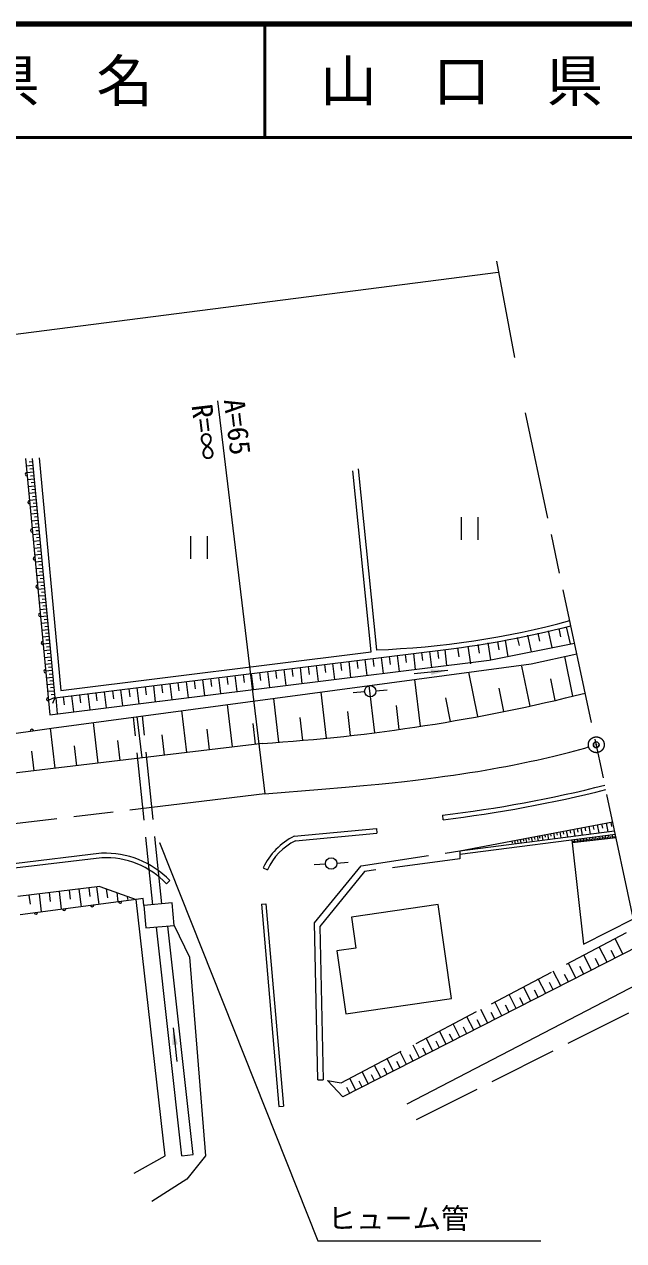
# Model space of a CAD drawing. Units: millimetres, scale not verified. Extents: x 40000 to 680000, y 20000 to 380000.
# Drawn here: x 311760 to 364688, y 272451 to 380000 of the extents above; entities that cross this region are included whole.
import ezdxf
from ezdxf.enums import TextEntityAlignment as Align

# ---------------------------------------------------------------- set-up
doc = ezdxf.new("R2010")
doc.units = ezdxf.units.MM
doc.header["$LTSCALE"] = 1000
doc.header["$PDMODE"] = 32
doc.header["$PDSIZE"] = 500
doc.linetypes.add('CHAIN', pattern=[18.5, 12, -1.5, 3.5, -1.5])
doc.linetypes.add('DASHED', pattern=[7.5, 6, -1.5])
for name, color, linetype, lineweight in [('M-BGD', 7, 'Continuous', 13), ('M-BMK', 2, 'CHAIN', 13), ('M-STR-HTXT', 7, 'Continuous', 13), ('M-TTL', 2, 'Continuous', 140), ('M-TTL-LINE', 7, 'Continuous', 50)]:
    doc.layers.add(name, color=color, linetype=linetype, lineweight=lineweight)
doc.layers.add('M-OTRS', color=6, linetype='Continuous')
doc.layers.add('M-TTL-TXT', color=7, linetype='Continuous')
doc.styles.add('ＭＳ ゴシック', font='')
doc.styles.get('ＭＳ ゴシック').set_extended_font_data('MS Gothic')

# ---------------------------------------------------------------- blocks, each defined once
blk = doc.blocks.new('田')
at = {"color": 7, "linetype": 'Continuous', "lineweight": 13}
for p, q in [((-0.75, 2), (-0.75, 0)), ((0.75, 0), (0.75, 2))]:
    blk.add_line(p, q, dxfattribs=at)
blk = doc.blocks.new('filled_arrow')
at = {"color": 0, "linetype": 'Continuous', "lineweight": -2}
blk.add_solid([(7.5, 1.25), (0, 0), (7.5, -1.25)], dxfattribs=at)
blk = doc.blocks.new('open_arrow')
at = {"color": 0, "linetype": 'Continuous', "lineweight": -2}
blk.add_lwpolyline([(7.5, 1.25), (0, 0), (7.5, -1.25)], dxfattribs=at)

msp = doc.modelspace()

# ---------------------------------------------------------------- linework, layer by layer
at = {"layer": 'M-BGD', "linetype": 'CHAIN'}
msp.add_line((369574, 282069), (356012, 345638), dxfattribs=at)
at = {"layer": 'M-BGD'}
for p, q in [((311856, 341613), (313996, 318938)), ((312515, 340998), (311920, 340942)), ((312486, 341303), (312189, 341275)), ((312457, 341613), (314447, 320439)), ((313054, 341670), (314986, 321111)), ((312572, 340390), (311977, 340334)), ((312543, 340694), (312246, 340666)), ((312601, 340086), (312303, 340058)), ((342382, 324505), (340764, 340525)), ((342880, 324684), (341263, 340703)), ((312629, 339782), (312034, 339726)), ((312686, 339174), (312092, 339118)), ((312658, 339478), (312360, 339450)), ((312715, 338870), (312418, 338842)), ((312743, 338566), (312149, 338511)), ((312800, 337959), (312206, 337903)), ((312772, 338263), (312475, 338235)), ((312857, 337352), (312264, 337296)), ((312914, 336745), (312321, 336689)), ((312829, 337655), (312532, 337628)), ((312886, 337048), (312589, 337021)), ((312971, 336138), (312378, 336083)), ((312943, 336442), (312646, 336414)), ((313000, 335835), (312703, 335807)), ((313028, 335532), (312435, 335476)), ((313085, 334926), (312493, 334870)), ((313057, 335229), (312761, 335201)), ((313114, 334623), (312818, 334595)), ((313142, 334320), (312550, 334264)), ((313199, 333714), (312607, 333658)), ((313171, 334017), (312875, 333989)), ((313228, 333411), (312932, 333383)), ((313256, 333109), (312664, 333053)), ((313313, 332503), (312721, 332448)), ((313285, 332806), (312989, 332778)), ((313370, 331898), (312778, 331843)), ((313427, 331294), (312835, 331238)), ((313341, 332201), (313046, 332173)), ((313398, 331596), (313103, 331568)), ((313484, 330689), (312892, 330634)), ((313455, 330991), (313160, 330964)), ((313512, 330387), (313216, 330359)), ((313540, 330085), (312949, 330029)), ((313597, 329481), (313006, 329425)), ((313569, 329783), (313273, 329755)), ((313625, 329179), (313330, 329151)), ((313654, 328877), (313063, 328822)), ((313711, 328274), (313120, 328218)), ((313682, 328575), (313387, 328548)), ((313767, 327670), (313177, 327615)), ((313824, 327067), (313234, 327012)), ((313739, 327972), (313444, 327944)), ((313796, 327369), (313501, 327341)), ((313881, 326464), (313291, 326409)), ((313852, 326766), (313557, 326738)), ((313909, 326163), (313614, 326135)), ((356196, 325979), (356517, 324525)), ((357109, 326180), (357271, 325445)), ((358023, 326382), (358352, 324893)), ((358953, 326587), (359119, 325834)), ((359624, 326735), (359956, 325229)), ((313937, 325862), (313348, 325806)), ((313994, 325259), (313405, 325204)), ((313965, 325561), (313671, 325533)), ((314022, 324958), (313728, 324931)), ((350008, 324880), (350135, 324074)), ((350929, 325025), (351177, 323450)), ((351815, 325164), (351936, 324396)), ((352697, 325303), (352933, 323803)), ((352816, 323781), (360352, 325296)), ((353545, 325437), (353661, 324705)), ((354218, 325542), (354448, 324079)), ((355299, 325781), (355458, 325062)), ((314050, 324657), (313462, 324602)), ((314107, 324055), (313518, 324000)), ((314079, 324356), (313784, 324329)), ((314135, 323755), (313841, 323727)), ((313996, 318938), (352816, 323781)), ((314447, 320439), (348986, 324719)), ((314986, 321111), (342382, 324505)), ((341119, 323744), (341206, 323044)), ((341834, 323833), (342007, 322432)), ((342548, 323921), (342635, 323221)), ((343262, 324010), (343436, 322610)), ((343976, 324098), (344063, 323399)), ((344690, 324187), (344863, 322788)), ((345403, 324275), (345490, 323576)), ((346116, 324363), (346289, 322966)), ((346829, 324452), (346915, 323754)), ((347541, 324540), (347714, 323144)), ((348253, 324628), (348340, 323931)), ((348882, 324706), (349054, 323311)), ((356532, 323443), (360555, 324341)), ((360206, 320595), (359503, 324106)), ((314163, 323454), (313575, 323398)), ((314220, 322852), (313632, 322797)), ((314192, 323153), (313898, 323125)), ((314146, 317774), (356532, 323443)), ((332518, 322678), (332605, 321974)), ((333236, 322767), (333411, 321360)), ((333954, 322856), (334041, 322153)), ((334672, 322945), (334846, 321539)), ((335390, 323034), (335477, 322331)), ((336107, 323123), (336281, 321718)), ((336824, 323212), (336911, 322510)), ((337540, 323301), (337714, 321897)), ((338257, 323390), (338343, 322688)), ((338973, 323478), (339146, 322075)), ((339688, 323567), (339775, 322866)), ((340404, 323656), (340577, 322254)), ((349161, 322879), (346178, 322559)), ((351801, 318791), (351016, 322705)), ((356418, 319723), (355709, 323259)), ((314276, 322251), (313689, 322196)), ((314333, 321650), (313745, 321595)), ((314248, 322552), (313954, 322524)), ((314305, 321951), (314011, 321923)), ((323874, 321607), (323962, 320900)), ((324596, 321697), (324771, 320282)), ((325317, 321786), (325405, 321079)), ((326039, 321876), (326214, 320462)), ((326760, 321965), (326847, 321258)), ((327481, 322054), (327656, 320642)), ((328201, 322144), (328289, 321438)), ((328921, 322233), (329096, 320821)), ((329641, 322322), (329729, 321617)), ((330361, 322411), (330536, 321001)), ((331080, 322500), (331167, 321795)), ((331799, 322589), (331974, 321180)), ((346734, 317946), (346254, 322068)), ((358634, 320221), (358253, 322121)), ((314389, 321050), (313802, 320994)), ((314361, 321350), (314067, 321322)), ((314418, 320749), (314124, 320722)), ((315187, 320531), (315275, 319819)), ((315912, 320621), (316088, 319199)), ((316637, 320711), (316725, 320000)), ((317363, 320801), (317539, 319379)), ((318087, 320890), (318175, 320180)), ((318812, 320980), (318988, 319560)), ((319536, 321070), (319624, 320360)), ((320259, 321160), (320435, 319741)), ((320983, 321249), (321071, 320540)), ((321706, 321339), (321882, 319921)), ((322429, 321428), (322517, 320720)), ((323152, 321518), (323327, 320102)), ((338442, 316883), (337968, 320960)), ((341808, 320987), (340812, 320900)), ((342709, 317367), (342223, 321543)), ((342804, 321075), (343801, 321162)), ((354117, 319241), (353704, 321302)), ((314442, 320485), (313876, 320216)), ((314447, 320439), (314231, 319941)), ((314546, 320452), (314659, 319020)), ((330132, 316102), (329695, 319853)), ((334244, 316520), (333792, 320401)), ((344876, 317657), (344629, 319783)), ((349395, 318362), (348977, 320450)), ((322158, 315143), (321734, 318788)), ((326107, 315618), (325676, 319316)), ((336343, 316688), (336107, 318708)), ((340575, 317110), (340327, 319240)), ((308239, 316930), (314146, 317774)), ((314484, 314220), (314071, 317764)), ((318284, 314677), (317866, 318271)), ((328118, 315859), (327906, 317674)), ((332182, 316348), (331968, 318186)), ((332784, 316421), (212818, 301995)), ((316382, 314448), (316179, 316196)), ((320219, 314910), (320013, 316679)), ((324131, 315380), (323922, 317172)), ((312618, 313996), (312417, 315722)), ((348686, 310067), (348734, 309670)), ((335602, 308208), (342848, 308884)), ((342848, 308884), (342885, 308486)), ((350227, 306917), (363722, 309496)), ((350227, 306917), (363895, 308688)), ((359625, 308714), (359733, 308148)), ((359936, 308773), (359991, 308481)), ((360248, 308833), (360363, 308230)), ((360577, 308895), (360636, 308584)), ((360908, 308959), (361031, 308316)), ((361257, 309025), (361320, 308694)), ((361608, 309092), (361739, 308408)), ((361978, 309163), (362045, 308810)), ((362349, 309234), (362489, 308505)), ((362742, 309309), (362813, 308933)), ((363136, 309384), (363284, 308608)), ((363551, 309464), (363628, 309063)), ((335711, 307817), (342885, 308486)), ((350227, 306615), (363958, 308393)), ((354815, 307794), (354856, 307584)), ((355049, 307839), (355104, 307549)), ((355294, 307886), (355337, 307661)), ((355542, 307933), (355603, 307614)), ((355802, 307983), (355842, 307772)), ((356035, 308027), (356102, 307678)), ((356281, 308074), (356324, 307849)), ((356528, 308122), (356601, 307743)), ((356789, 308171), (356835, 307931)), ((357051, 308222), (357132, 307800)), ((357235, 308257), (357275, 308046)), ((357468, 308301), (357551, 307866)), ((357714, 308348), (357757, 308123)), ((357961, 308396), (358050, 307930)), ((358222, 308445), (358268, 308205)), ((358484, 308495), (358579, 307999)), ((358760, 308548), (358809, 308292)), ((359038, 308601), (359139, 308071)), ((359331, 308657), (359383, 308384)), ((360100, 307894), (361153, 298661)), ((360128, 307644), (364020, 308101)), ((360262, 307660), (360247, 307785)), ((360390, 307675), (360361, 307927)), ((360520, 307690), (360505, 307817)), ((360650, 307705), (360620, 307961)), ((360781, 307720), (360766, 307849)), ((360912, 307736), (360882, 307995)), ((361045, 307751), (361029, 307882)), ((361178, 307767), (361147, 308029)), ((361312, 307783), (361297, 307915)), ((361447, 307799), (361415, 308064)), ((361583, 307815), (361567, 307948)), ((361719, 307831), (361687, 308099)), ((361856, 307847), (361841, 307982)), ((361994, 307863), (361962, 308135)), ((362134, 307879), (362117, 308016)), ((362273, 307896), (362241, 308171)), ((362414, 307912), (362398, 308051)), ((362555, 307929), (362522, 308208)), ((362698, 307945), (362681, 308086)), ((362841, 307962), (362808, 308244)), ((362985, 307979), (362969, 308121)), ((363130, 307996), (363096, 308282)), ((363276, 308013), (363259, 308157)), ((363423, 308030), (363389, 308320)), ((363571, 308048), (363553, 308193)), ((363719, 308065), (363684, 308358)), ((363868, 308083), (363851, 308230)), ((318581, 306704), (310840, 305773)), ((350227, 306917), (350228, 306226)), ((318613, 306305), (310887, 305376)), ((338361, 305756), (337365, 305669)), ((337388, 300566), (341518, 305597)), ((339357, 305843), (340353, 305930)), ((332862, 305411), (333226, 305247)), ((341799, 305099), (337857, 300219)), ((318414, 303763), (311186, 302894)), ((314831, 303332), (315021, 301752)), ((315706, 303437), (315800, 302652)), ((316580, 303542), (316767, 301983)), ((317445, 303646), (317538, 302872)), ((318146, 303731), (318333, 302181)), ((318414, 303763), (321627, 302624)), ((318995, 303557), (319089, 302772)), ((324602, 304285), (324313, 304008)), ((321627, 302624), (311381, 301272)), ((312166, 303012), (312263, 302206)), ((313061, 303119), (313253, 301519)), ((313946, 303226), (314042, 302431)), ((319921, 303229), (320019, 302412)), ((320838, 302904), (320874, 302604)), ((322244, 302705), (321627, 302624)), ((324192, 279946), (321627, 302624)), ((322325, 302091), (322243, 302710)), ((324816, 302308), (322325, 302091)), ((324989, 300315), (324816, 302308)), ((332702, 302192), (333101, 302226)), ((333101, 302226), (334640, 284356)), ((322325, 302091), (322498, 300099)), ((332702, 302192), (334241, 284322)), ((322498, 300099), (324989, 300315)), ((325666, 279957), (323428, 300180)), ((326660, 280067), (324424, 300266)), ((324989, 300315), (326331, 297516)), ((337688, 286675), (337388, 300566)), ((337857, 300219), (338159, 286685)), ((361153, 298661), (365556, 300902)), ((364630, 297790), (363925, 299171)), ((366063, 298523), (339894, 285155)), ((363227, 297074), (362532, 298435)), ((363928, 297432), (363578, 298117)), ((326331, 297516), (327758, 279946)), ((360480, 295670), (359804, 296993)), ((361844, 296367), (361159, 297709)), ((362535, 296720), (362190, 297396)), ((359134, 294983), (358468, 296287)), ((359807, 295326), (359471, 295983)), ((361161, 296019), (360821, 296685)), ((345563, 284554), (366700, 295539)), ((356499, 293637), (355852, 294905)), ((357808, 294305), (357151, 295591)), ((358471, 294644), (358140, 295291)), ((355209, 292978), (354570, 294228)), ((355854, 293307), (355532, 293937)), ((357153, 293971), (356827, 294609)), ((352682, 291687), (352061, 292902)), ((353309, 292007), (352996, 292619)), ((353936, 292328), (353307, 293560)), ((354572, 292653), (354255, 293273)), ((350224, 290431), (349620, 291612)), ((351444, 291055), (350832, 292253)), ((352062, 291371), (351754, 291974)), ((324905, 291271), (325224, 288288)), ((349020, 289816), (348425, 290981)), ((349621, 290124), (349322, 290710)), ((350833, 290743), (350530, 291337)), ((346663, 288612), (346085, 289744)), ((347248, 288911), (346956, 289481)), ((347833, 289210), (347247, 290358)), ((348426, 289513), (348131, 290091)), ((344370, 287441), (343808, 288541)), ((344939, 287732), (344656, 288286)), ((345508, 288023), (344938, 289138)), ((346085, 288317), (345798, 288879)), ((342140, 286302), (341594, 287371)), ((343248, 286868), (342694, 287952)), ((343808, 287154), (343529, 287700)), ((337688, 286675), (338159, 286685)), ((339894, 285155), (338542, 286619)), ((341049, 285745), (340510, 286799)), ((341594, 286023), (341323, 286554)), ((342694, 286585), (342419, 287123)), ((340510, 285469), (340243, 285993)), ((334241, 284322), (334640, 284356)), ((321451, 278406), (324192, 279946)), ((325666, 279957), (326660, 280067)), ((327758, 279946), (326106, 277881)), ((326106, 277881), (323028, 275928))]:
    msp.add_line(p, q, dxfattribs=at)
at = {"layer": 'M-BGD', "linetype": 'DASHED'}
for p, q in [((323096, 302158), (321414, 318746)), ((323893, 302228), (322207, 318852)), ((341518, 305597), (350227, 306917)), ((350228, 306226), (341799, 305099)), ((339744, 286394), (365723, 300120)), ((346389, 283165), (367117, 293586)), ((338542, 286619), (339744, 286394))]:
    msp.add_line(p, q, dxfattribs=at)
at = {"layer": 'M-BGD'}
msp.add_lwpolyline([(340651, 301070), (341043, 298329), (339348, 298086), (340143, 292520), (349498, 293856), (348311, 302164)], close=True, dxfattribs=at)
for centre in [(342306, 321031), (338859, 305800)]:
    msp.add_circle(centre, 500, dxfattribs=at)
for centre, radius, start, end in [((311987, 340231), 150, 95.39109, 275.39109), ((312222, 337742), 150, 95.39109, 275.39109), ((312456, 335253), 150, 95.39109, 275.39109), ((312691, 332764), 150, 95.39109, 275.39109), ((312926, 330276), 150, 95.39109, 275.39109), ((313161, 327787), 150, 95.39109, 275.39109), ((339802, 402416), 77793, 272.23052, 284.99545), ((338241, 411076), 87023, 277.09268, 284.49695), ((313396, 325298), 150, 95.39109, 275.39109), ((313631, 322809), 150, 95.39109, 275.39109), ((322672, 475004), 158906, 273.64877, 284.06781), ((313866, 320320), 150, 95.39109, 275.39109), ((312430, 317529), 150, 8.12663, 188.12663), ((334431, 427083), 117882, 276.9458, 284.0425), ((334431, 427083), 118282, 276.9458, 284.03573), ((338047, 303072), 5688, 115.45025, 155.71505), ((338047, 303072), 5288, 116.20557, 155.71505), ((318917, 298837), 7875, 43.78276, 92.44638), ((318917, 298837), 7475, 43.78276, 92.32985), ((320222, 302438), 150, 187.5179, 7.5179), ((312786, 301457), 150, 187.5179, 7.5179), ((315265, 301784), 150, 187.5179, 7.5179), ((317743, 302111), 150, 187.5179, 7.5179)]:
    msp.add_arc(centre, radius, start, end, dxfattribs=at)
at = {"layer": 'M-BMK'}
msp.add_line((332998, 311963), (263735, 303634), dxfattribs=at)
msp.add_lwpolyline([(333002, 311963), (338039, 312360), (340125, 312539), (341724, 312687), (343071, 312819), (344257, 312943), (345329, 313062), (346314, 313177), (347230, 313290), (348090, 313402), (348902, 313512), (349674, 313622), (350412, 313731), (351118, 313840), (351797, 313949), (352451, 314059), (353084, 314168), (353696, 314279), (354290, 314389), (354866, 314500), (355428, 314612), (355974, 314724), (356507, 314837), (357028, 314950), (357536, 315064), (358033, 315179), (358520, 315295), (358997, 315411), (359464, 315528), (359923, 315646), (360372, 315765), (360814, 315884), (361248, 316004), (361599, 316103)], dxfattribs=at)
msp.add_circle((362271, 316299), 700, dxfattribs=at)
at = {"layer": 'M-OTRS'}
msp.add_point((362271, 316299), dxfattribs=at)
at = {"layer": 'M-STR-HTXT'}
for p, q in [((355085, 350552), (353478, 359067)), ((212131, 339950), (353604, 358075)), ((328824, 346712), (333002, 311963))]:
    msp.add_line(p, q, dxfattribs=at)
msp.add_lwpolyline([(323704, 307659), (337668, 272451), (357386, 272451)], dxfattribs=at)
at = {"layer": 'M-TTL'}
msp.add_line((680000, 380000), (40000, 380000), dxfattribs=at)
at = {"layer": 'M-TTL-LINE'}
for p, q in [((333000, 380000), (333000, 370000)), ((40000, 370000), (680000, 370000))]:
    msp.add_line(p, q, dxfattribs=at)

# ---------------------------------------------------------------- block references
at = {"layer": 'M-BGD', "xscale": 1000, "yscale": 1000}
for p in [(351092, 334428), (327184, 332751)]:
    msp.add_blockref('田', p, dxfattribs=at)
at = {"layer": 'M-BGD', "xscale": 200, "yscale": 200}
for p, rotation in [((349161, 322879), 186.1), ((324905, 291271), 276.1)]:
    msp.add_blockref('filled_arrow', p, dxfattribs=dict(at, rotation=rotation))
at = {"layer": 'M-STR-HTXT', "rotation": 291.6}
msp.add_blockref('open_arrow', (323704, 307659), dxfattribs=at)

# ---------------------------------------------------------------- texts
at = {"layer": 'M-STR-HTXT', "style": 'ＭＳ ゴシック'}
for s, p in [('R=∞', (325979, 346240)), ('A=65', (328824, 346712))]:
    msp.add_text(s, height=1833, rotation=276.849, dxfattribs=at).set_placement(p, align=Align.BOTTOM_LEFT)
msp.add_text('ヒューム管', height=1833, dxfattribs=at).set_placement((338552, 272951), align=Align.BOTTOM_LEFT)
at = {"layer": 'M-TTL-TXT', "style": 'ＭＳ ゴシック'}
for s, p in [('県\u3000名', (315625, 375000)), ('山\u3000口\u3000県', (350375, 375000))]:
    msp.add_text(s, height=3666, dxfattribs=at).set_placement(p, align=Align.MIDDLE_CENTER)

doc.saveas('drawing.dxf')
